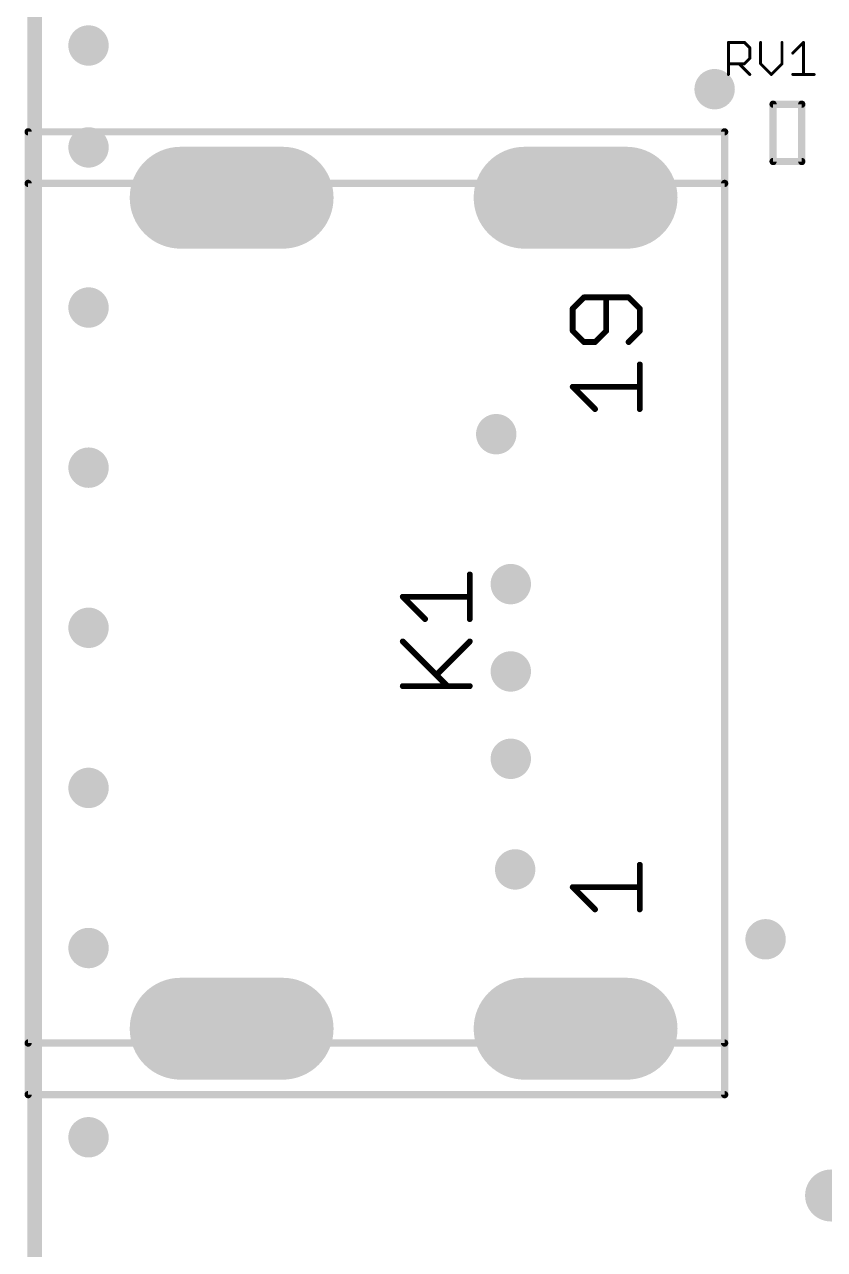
# Model space of a CAD drawing. Extents: x -2.4 to 65.5, y -2.3 to 59.9.
# Drawn here: x 0.03 to 13.98, y 19.38 to 40.75 of the extents above; entities that cross this region are included whole.
import ezdxf

# ---------------------------------------------------------------- set-up
doc = ezdxf.new("R2010")
doc.units = 0
for name, color, linetype in [('17', 94, 'CONTINUOUS'), ('18', 94, 'CONTINUOUS'), ('20', 178, 'CONTINUOUS'), ('21', 251, 'CONTINUOUS'), ('25', 251, 'CONTINUOUS'), ('51', 251, 'CONTINUOUS')]:
    doc.layers.add(name, color=color, linetype=linetype)

# ---------------------------------------------------------------- blocks, each defined once
blk = doc.blocks.new('LONGP100')
at = {"const_width": 1}
blk.add_lwpolyline([(-0.5, 0), (0.5, 0)], dxfattribs=at)
at = {"const_width": 0.5}
for points in [[(-0.5, 0.25, 1), (-0.5, -0.25)], [(0.5, -0.25, 1), (0.5, 0.25)]]:
    blk.add_lwpolyline(points, format="xyb", dxfattribs=at)
blk = doc.blocks.new('ROUNDV')
at = {"const_width": 0.5}
blk.add_lwpolyline([(0, -0.25, 1), (0, 0.25, 1), (0, -0.25)], format="xyb", dxfattribs=at)

msp = doc.modelspace()

# ---------------------------------------------------------------- linework, layer by layer
at = {"layer": '20', "const_width": 0.254}
msp.add_lwpolyline([(0.2032, 0.2032), (0.2032, 59.7408)], dxfattribs=at)
at = {"layer": '21', "const_width": 0.0635}
for points in [[(0.0894, 38.9118, 1), (0.0894, 38.8483)], [(0.1212, 38.88, 1), (0.0577, 38.88)], [(12.2712, 38.88, 1), (12.2076, 38.88)], [(12.2394, 38.8483, 1), (12.2394, 38.9118)], [(0.0894, 22.1118, 1), (0.0894, 22.0483)], [(0.0577, 22.08, 1), (0.1212, 22.08)], [(12.2076, 22.08, 1), (12.2712, 22.08)], [(12.2394, 22.0483, 1), (12.2394, 22.1118)]]:
    msp.add_lwpolyline(points, format="xyb", dxfattribs=at)
at = {"layer": '21', "const_width": 0.127}
for points in [[(0.0894, 22.08), (0.0894, 38.88)], [(0.0894, 38.88), (12.2394, 38.88)], [(12.2394, 38.88), (12.2394, 22.08)], [(12.2394, 22.08), (0.0894, 22.08)]]:
    msp.add_lwpolyline(points, dxfattribs=at)
at = {"layer": '25'}
for points, const_width in [([(12.3058, 39.8806), (12.3058, 40.4399)], 0.0508), ([(12.3058, 40.4399), (12.5854, 40.4399)], 0.0508), ([(12.5854, 40.4399), (12.6787, 40.3467)], 0.0508), ([(12.8671, 40.4399), (12.8671, 40.067)], 0.0508), ([(13.24, 40.067), (13.24, 40.4399)], 0.0508), ([(13.4284, 40.2535), (13.6148, 40.4399)], 0.0508), ([(13.6148, 40.4399), (13.6148, 39.8806)], 0.0508), ([(12.6787, 40.1602), (12.5854, 40.067)], 0.0508), ([(12.6787, 40.3467), (12.6787, 40.1602)], 0.0508), ([(12.5854, 40.067), (12.3058, 40.067)], 0.0508), ([(12.4922, 40.067), (12.6787, 39.8806)], 0.0508), ([(12.8671, 40.067), (13.0535, 39.8806)], 0.0508), ([(13.0535, 39.8806), (13.24, 40.067)], 0.0508), ([(13.4284, 39.8806), (13.8013, 39.8806)], 0.0508), ([(7.7935, 30.3774), (7.7935, 31.157)], 0.1016), ([(7.0139, 30.3774), (6.6241, 30.7672)], 0.1016), ([(6.6241, 30.7672), (7.7935, 30.7672)], 0.1016), ([(7.4037, 29.208), (6.6241, 29.9876)], 0.1016), ([(7.2088, 29.4029), (7.7935, 29.9876)], 0.1016), ([(6.6241, 29.208), (7.7935, 29.208)], 0.1016)]:
    msp.add_lwpolyline(points, dxfattribs=dict(at, const_width=const_width))
for points, const_width in [([(12.3185, 40.4399, 1), (12.2931, 40.4399)], 0.0254), ([(12.3058, 40.4526, 1), (12.3058, 40.4272)], 0.0254), ([(12.5944, 40.4489, 1), (12.5765, 40.4309)], 0.0254), ([(12.5854, 40.4272, 1), (12.5854, 40.4526)], 0.0254), ([(12.8798, 40.4399, 1), (12.8544, 40.4399)], 0.0254), ([(13.2527, 40.4399, 1), (13.2273, 40.4399)], 0.0254), ([(13.6275, 40.4399, 1), (13.6021, 40.4399)], 0.0254), ([(13.6238, 40.4309, 1), (13.6059, 40.4489)], 0.0254), ([(12.6914, 40.3467, 1), (12.666, 40.3467)], 0.0254), ([(12.6697, 40.3377, 1), (12.6876, 40.3556)], 0.0254), ([(12.6876, 40.1513, 1), (12.6697, 40.1692)], 0.0254), ([(13.4194, 40.2624, 1), (13.4374, 40.2445)], 0.0254), ([(12.3058, 40.0797, 1), (12.3058, 40.0543)], 0.0254), ([(12.5012, 40.076, 1), (12.4832, 40.058)], 0.0254), ([(12.5765, 40.076, 1), (12.5944, 40.058)], 0.0254), ([(12.5854, 40.0543, 1), (12.5854, 40.0797)], 0.0254), ([(12.666, 40.1602, 1), (12.6914, 40.1602)], 0.0254), ([(12.8761, 40.076, 1), (12.8581, 40.058)], 0.0254), ([(12.8544, 40.067, 1), (12.8798, 40.067)], 0.0254), ([(13.2273, 40.067, 1), (13.2527, 40.067)], 0.0254), ([(13.2489, 40.058, 1), (13.231, 40.076)], 0.0254), ([(12.2931, 39.8806, 1), (12.3185, 39.8806)], 0.0254), ([(12.6697, 39.8716, 1), (12.6876, 39.8896)], 0.0254), ([(13.0446, 39.8896, 1), (13.0625, 39.8716)], 0.0254), ([(13.0446, 39.8716, 1), (13.0625, 39.8896)], 0.0254), ([(13.4284, 39.8933, 1), (13.4284, 39.8679)], 0.0254), ([(13.6021, 39.8806, 1), (13.6275, 39.8806)], 0.0254), ([(13.8013, 39.8679, 1), (13.8013, 39.8933)], 0.0254), ([(7.8189, 31.157, 1), (7.7681, 31.157)], 0.0508), ([(6.6421, 30.7852, 1), (6.6061, 30.7492)], 0.0508), ([(6.6241, 30.7926, 1), (6.6241, 30.7418)], 0.0508), ([(7.7935, 30.7418, 1), (7.7935, 30.7926)], 0.0508), ([(6.9959, 30.3594, 1), (7.0319, 30.3954)], 0.0508), ([(7.7681, 30.3774, 1), (7.8189, 30.3774)], 0.0508), ([(6.6421, 30.0056, 1), (6.6061, 29.9696)], 0.0508), ([(7.8115, 29.9696, 1), (7.7755, 30.0056)], 0.0508), ([(7.1908, 29.4209, 1), (7.2268, 29.3849)], 0.0508), ([(6.6241, 29.2334, 1), (6.6241, 29.1826)], 0.0508), ([(7.3857, 29.19, 1), (7.4217, 29.226)], 0.0508), ([(7.7935, 29.1826, 1), (7.7935, 29.2334)], 0.0508)]:
    msp.add_lwpolyline(points, format="xyb", dxfattribs=dict(at, const_width=const_width))
at = {"layer": '51'}
for points, const_width in [([(13.085, 39.3938, 1), (13.085, 39.3302)], 0.0635), ([(13.1168, 39.362, 1), (13.0533, 39.362)], 0.0635), ([(13.6168, 39.362, 1), (13.5533, 39.362)], 0.0635), ([(13.585, 39.3302, 1), (13.585, 39.3938)], 0.0635), ([(13.085, 38.3938, 1), (13.085, 38.3302)], 0.0635), ([(13.0533, 38.362, 1), (13.1168, 38.362)], 0.0635), ([(13.5533, 38.362, 1), (13.6168, 38.362)], 0.0635), ([(13.585, 38.3302, 1), (13.585, 38.3938)], 0.0635), ([(0.0894, 38.0118, 1), (0.0894, 37.9483)], 0.0635), ([(0.1212, 37.98, 1), (0.0577, 37.98)], 0.0635), ([(12.2712, 37.98, 1), (12.2076, 37.98)], 0.0635), ([(12.2394, 37.9483, 1), (12.2394, 38.0118)], 0.0635), ([(9.7841, 36.0164, 1), (9.7841, 35.9656)], 0.0508), ([(9.8021, 35.973, 1), (9.7661, 36.009)], 0.0508), ([(10.1993, 35.991, 1), (10.1485, 35.991)], 0.0508), ([(10.5817, 36.009, 1), (10.5457, 35.973)], 0.0508), ([(10.5637, 35.9656, 1), (10.5637, 36.0164)], 0.0508), ([(9.5712, 35.8141, 1), (9.6072, 35.7781)], 0.0508), ([(9.6146, 35.7961, 1), (9.5638, 35.7961)], 0.0508), ([(10.784, 35.7961, 1), (10.7332, 35.7961)], 0.0508), ([(10.7406, 35.7781, 1), (10.7766, 35.8141)], 0.0508), ([(9.6072, 35.4243, 1), (9.5712, 35.3883)], 0.0508), ([(9.5638, 35.4063, 1), (9.6146, 35.4063)], 0.0508), ([(10.1485, 35.4063, 1), (10.1993, 35.4063)], 0.0508), ([(10.1919, 35.3883, 1), (10.1559, 35.4243)], 0.0508), ([(10.7332, 35.4063, 1), (10.784, 35.4063)], 0.0508), ([(10.7766, 35.3883, 1), (10.7406, 35.4243)], 0.0508), ([(9.7841, 35.2368, 1), (9.7841, 35.186)], 0.0508), ([(9.7661, 35.1934, 1), (9.8021, 35.2294)], 0.0508), ([(9.961, 35.2294, 1), (9.997, 35.1934)], 0.0508), ([(9.979, 35.186, 1), (9.979, 35.2368)], 0.0508), ([(10.5457, 35.2294, 1), (10.5817, 35.1934)], 0.0508), ([(10.784, 34.8216, 1), (10.7332, 34.8216)], 0.0508), ([(9.6072, 34.4498, 1), (9.5712, 34.4138)], 0.0508), ([(9.5892, 34.4572, 1), (9.5892, 34.4064)], 0.0508), ([(10.7586, 34.4064, 1), (10.7586, 34.4572)], 0.0508), ([(9.961, 34.024, 1), (9.997, 34.06)], 0.0508), ([(10.7332, 34.042, 1), (10.784, 34.042)], 0.0508), ([(10.784, 26.091, 1), (10.7332, 26.091)], 0.0508), ([(9.6072, 25.7192, 1), (9.5712, 25.6832)], 0.0508), ([(9.5892, 25.7266, 1), (9.5892, 25.6758)], 0.0508), ([(10.7586, 25.6758, 1), (10.7586, 25.7266)], 0.0508), ([(9.961, 25.2934, 1), (9.997, 25.3294)], 0.0508), ([(10.7332, 25.3114, 1), (10.784, 25.3114)], 0.0508), ([(0.0894, 23.0117, 1), (0.0894, 22.9483)], 0.0635), ([(0.0577, 22.98, 1), (0.1212, 22.98)], 0.0635), ([(12.2076, 22.98, 1), (12.2712, 22.98)], 0.0635), ([(12.2394, 22.9483, 1), (12.2394, 23.0117)], 0.0635)]:
    msp.add_lwpolyline(points, format="xyb", dxfattribs=dict(at, const_width=const_width))
for points, const_width in [([(13.085, 39.362), (13.085, 38.362)], 0.127), ([(13.585, 39.362), (13.085, 39.362)], 0.127), ([(13.585, 39.362), (13.585, 38.362)], 0.127), ([(13.585, 38.362), (13.085, 38.362)], 0.127), ([(0.0894, 22.98), (0.0894, 37.98)], 0.127), ([(0.0894, 37.98), (12.2394, 37.98)], 0.127), ([(12.2394, 37.98), (12.2394, 22.98)], 0.127), ([(9.7841, 35.991), (9.5892, 35.7961)], 0.1016), ([(10.5637, 35.991), (9.7841, 35.991)], 0.1016), ([(10.1739, 35.4063), (10.1739, 35.991)], 0.1016), ([(10.7586, 35.7961), (10.5637, 35.991)], 0.1016), ([(9.5892, 35.7961), (9.5892, 35.4063)], 0.1016), ([(10.7586, 35.4063), (10.7586, 35.7961)], 0.1016), ([(9.5892, 35.4063), (9.7841, 35.2114)], 0.1016), ([(9.979, 35.2114), (10.1739, 35.4063)], 0.1016), ([(10.5637, 35.2114), (10.7586, 35.4063)], 0.1016), ([(9.7841, 35.2114), (9.979, 35.2114)], 0.1016), ([(10.7586, 34.042), (10.7586, 34.8216)], 0.1016), ([(9.979, 34.042), (9.5892, 34.4318)], 0.1016), ([(9.5892, 34.4318), (10.7586, 34.4318)], 0.1016), ([(10.7586, 25.3114), (10.7586, 26.091)], 0.1016), ([(9.979, 25.3114), (9.5892, 25.7012)], 0.1016), ([(9.5892, 25.7012), (10.7586, 25.7012)], 0.1016), ([(12.2394, 22.98), (0.0894, 22.98)], 0.127)]:
    msp.add_lwpolyline(points, dxfattribs=dict(at, const_width=const_width))

# ---------------------------------------------------------------- block references
at = {"layer": '17', "xscale": 1.778, "yscale": 1.778}
for p in [(3.6394, 37.73), (3.6394, 37.73), (9.6394, 37.73), (9.6394, 37.73), (3.6394, 23.23), (3.6394, 23.23), (9.6394, 23.23), (9.6394, 23.23)]:
    msp.add_blockref('LONGP100', p, dxfattribs=at)
at = {"layer": '18'}
for p, xscale, yscale in [((1.143, 40.386), 0.7048, 0.7048), ((12.065, 39.624), 0.7048, 0.7048), ((1.143, 38.608), 0.7048, 0.7048), ((1.143, 35.814), 0.7048, 0.7048), ((8.255, 33.6042), 0.7048, 0.7048), ((1.143, 33.02), 0.7048, 0.7048), ((8.509, 30.988), 0.7048, 0.7048), ((1.143, 30.226), 0.7048, 0.7048), ((8.509, 29.464), 0.7048, 0.7048), ((8.509, 27.94), 0.7048, 0.7048), ((1.143, 27.432), 0.7048, 0.7048), ((8.5852, 26.0096), 0.7048, 0.7048), ((12.954, 24.7904), 0.7048, 0.7048), ((1.143, 24.638), 0.7048, 0.7048), ((1.143, 21.336), 0.7048, 0.7048), ((14.097, 20.32), 0.908, 0.908)]:
    msp.add_blockref('ROUNDV', p, dxfattribs=dict(at, xscale=xscale, yscale=yscale))

doc.saveas('drawing.dxf')
